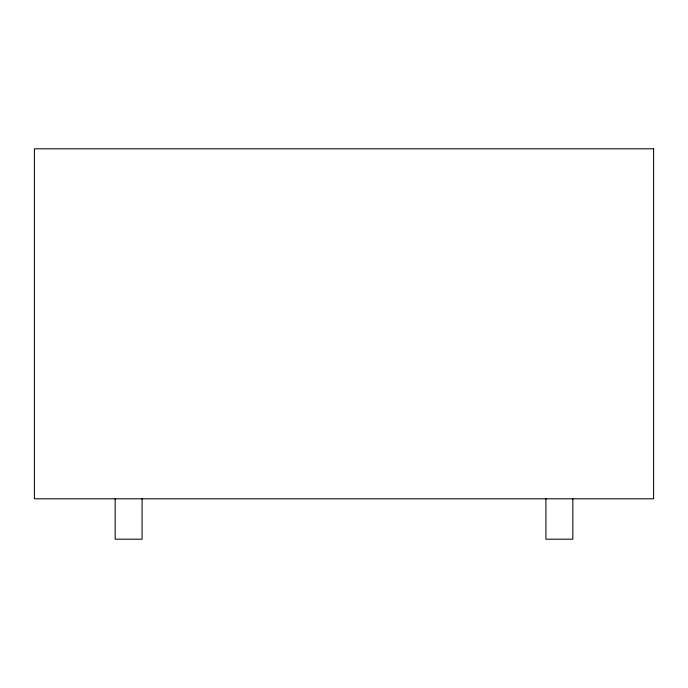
<?xml version="1.0" encoding="UTF-8"?>
<svg xmlns="http://www.w3.org/2000/svg" width="688" height="688" viewBox="0 0 688 688"><rect width="100%" height="100%" fill="white"/><g stroke="black" fill="none" stroke-linecap="round" stroke-linejoin="round"><path stroke-width="1.03" d="M572.837 498.8L572.837 539.186L545.911 539.186L545.911 498.8M142.089 498.8L142.089 539.186L115.163 539.186L115.163 498.8M653.6 148.814L34.4 148.814L34.4 498.8L653.6 498.8L653.6 148.814"/></g></svg>
